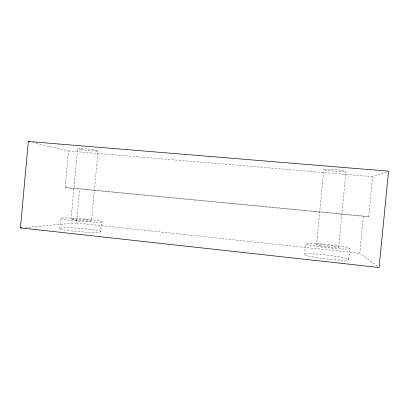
<?xml version="1.0" encoding="UTF-8"?>
<svg xmlns="http://www.w3.org/2000/svg" width="409" height="409" viewBox="0 0 409 409"><rect width="100%" height="100%" fill="white"/><g stroke="black" fill="none" stroke-linecap="round" stroke-linejoin="round"><path stroke-width="0.31" stroke-dasharray="2.04 1.53" d="M59.714 228.692L60.644 218.539M386.781 171.79L372.614 176.657L368.688 216.842L65.143 187.649L68.507 150.987L33.252 142.649M71.059 219.28L77.557 148.574M24.908 227.491L76.473 222.982L79.627 188.692L363.437 215.952L368.688 216.842M91.529 220.906A10.332 0.66 4.6 0 0 77.163 219.086A10.332 0.66 4.6 0 0 75.184 220.062A10.332 0.66 4.6 0 0 91.529 220.906L98.002 150.803M100.757 231.775A20.675 1.687 4.3 0 0 71.657 227.895A20.675 1.687 4.3 0 0 68.293 230.558A20.675 1.687 4.3 0 0 100.757 231.775L101.683 221.796A20.675 1.314 4.6 0 0 72.551 218.161A20.675 1.314 4.6 0 0 69.249 220.175A20.675 1.314 4.6 0 0 101.683 221.796M304.536 254.48L305.574 243.754M316.52 244.914L323.821 169.49M338.637 247.256L346.019 171.34A11.166 0.741 4.5 0 0 330.319 169.362A11.166 0.741 4.5 0 0 328.473 170.502A11.166 0.741 4.5 0 0 346.019 171.34M348.744 259.301L349.802 248.442M377.579 266.397L359.787 253.294L363.437 215.952M65.143 187.649L79.627 188.692M68.507 150.987L372.614 176.657M76.473 222.982L359.787 253.294M312.634 256.888A22.311 1.958 6.6 0 0 348.56 259.802A22.311 1.958 6.6 0 0 318.887 254.24A22.311 1.958 6.6 0 0 312.634 256.888M81.258 149.551A10.348 0.639 6.2 0 0 97.92 150.962A10.348 0.639 6.2 0 0 84.116 148.764A10.348 0.639 6.2 0 0 81.258 149.551M313.708 245.809A22.311 1.529 6.3 0 0 349.634 248.825A22.311 1.529 6.3 0 0 319.889 243.861A22.311 1.529 6.3 0 0 313.708 245.809M320.421 245.896A11.15 0.762 6.3 0 0 338.494 247.445A11.15 0.762 6.3 0 0 323.867 244.971A11.15 0.762 6.3 0 0 320.421 245.896"/><path stroke-width="0.61" d="M20.45 227.885L28.308 141.478L388.55 171.182L379.102 267.522L20.45 227.885L21.723 227.772M28.308 141.478L29.545 141.775"/></g></svg>
